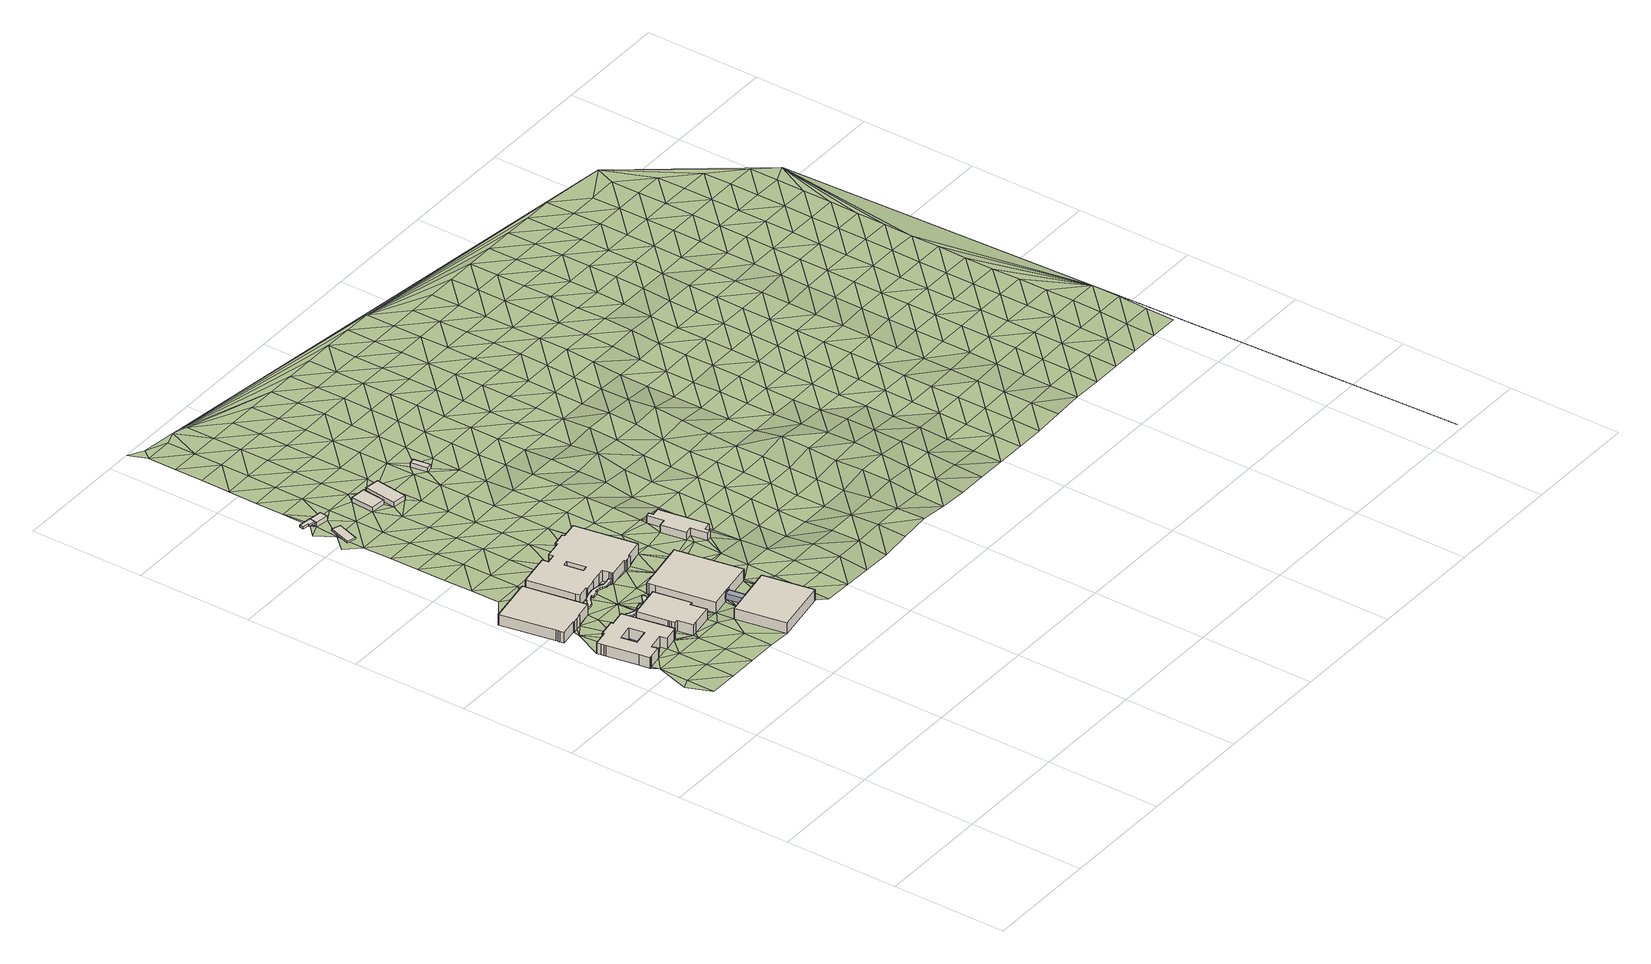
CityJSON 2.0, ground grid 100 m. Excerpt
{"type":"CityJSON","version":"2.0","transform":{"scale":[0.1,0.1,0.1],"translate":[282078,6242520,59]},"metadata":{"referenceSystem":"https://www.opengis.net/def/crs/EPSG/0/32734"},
"CityObjects":{
"building1":{"type":"Building","attributes":{"osm_building":"university","osm_building:levels":"3","osm_type":"multipolygon","osm_address":"Electrical Engineering Bellville Cape Town","plus_code":"4FRW3J9V+45C","ground_height":63.28,"building_height":9.7,"roof_height":72.98},"geometry":[{"type":"Solid","lod":"1","boundaries":[[[[0,1,2,3]],[[1,4,5,2]],[[4,6,7,5]],[[6,8,9,7]],[[8,10,11,9]],[[10,12,13,11]],[[12,14,15,13]],[[14,16,17,15]],[[16,18,19,17]],[[18,20,21,19]],[[20,22,23,21]],[[22,24,25,23]],[[24,26,27,25]],[[26,28,29,27]],[[28,30,31,29]],[[30,32,33,31]],[[32,34,35,33]],[[34,36,37,35]],[[36,38,39,37]],[[38,40,41,39]],[[40,42,43,41]],[[42,44,45,43]],[[44,46,47,45]],[[46,48,49,47]],[[48,50,51,49]],[[50,52,53,51]],[[52,54,55,53]],[[54,0,3,55]],[[56,57,58,59]],[[57,60,61,58]],[[60,62,63,61]],[[62,56,59,63]],[[3,2,5,7,9,11,13,15,17,19,21,23,25,27,29,31,33,35,37,39,41,43,45,47,49,51,53,55],[59,58,61,63]],[[54,52,50,48,46,44,42,40,38,36,34,32,30,28,26,24,22,20,18,16,14,12,10,8,6,4,1,0],[62,60,57,56]]]]}]},
"building2":{"type":"Building","attributes":{"osm_building":"university","osm_building:levels":"3","osm_address":"IT Centre Bellville 7530 Cape Town","plus_code":"4FRW3J9V+C25","ground_height":63.43,"building_height":9.7,"roof_height":73.13},"geometry":[{"type":"Solid","lod":"1","boundaries":[[[[64,65,66,67]],[[65,68,69,66]],[[68,70,71,69]],[[70,72,73,71]],[[72,74,75,73]],[[74,76,77,75]],[[76,78,79,77]],[[78,80,81,79]],[[80,82,83,81]],[[82,84,85,83]],[[84,86,87,85]],[[86,88,89,87]],[[88,90,91,89]],[[90,92,93,91]],[[92,94,95,93]],[[94,96,97,95]],[[96,64,67,97]],[[67,66,69,71,73,75,77,79,81,83,85,87,89,91,93,95,97]],[[96,94,92,90,88,86,84,82,80,78,76,74,72,70,68,65,64]]]]}]},
"building3":{"type":"Building","attributes":{"osm_building":"roof","osm_building:levels":"1","osm_layer":"1","ground_height":63.45,"bottom_roof_height":66.25,"top_roof_height":67.75},"geometry":[{"type":"Solid","lod":"1","boundaries":[[[[98,99,100,101]],[[99,102,103,100]],[[102,104,105,103]],[[104,106,107,105]],[[106,108,109,107]],[[108,98,101,109]],[[101,100,103,105,107,109]],[[108,106,104,102,99,98]]]]}]},
"building4":{"type":"Building","attributes":{"osm_building":"university","osm_building:levels":"3","osm_address":"Electrical Engineering Bellville 7530 Cape Town","plus_code":"4FRW3J9V+47P","ground_height":63.45,"building_height":9.7,"roof_height":73.15},"geometry":[{"type":"Solid","lod":"1","boundaries":[[[[110,111,112,113]],[[111,114,115,112]],[[114,116,117,115]],[[116,118,119,117]],[[118,120,121,119]],[[120,122,123,121]],[[122,124,125,123]],[[124,126,127,125]],[[126,128,129,127]],[[128,130,131,129]],[[130,132,133,131]],[[132,134,135,133]],[[134,136,137,135]],[[136,138,139,137]],[[138,140,141,139]],[[140,110,113,141]],[[113,112,115,117,119,121,123,125,127,129,131,133,135,137,139,141]],[[140,138,136,134,132,130,128,126,124,122,120,118,116,114,111,110]]]]}]},
"building5":{"type":"Building","attributes":{"osm_building":"roof","osm_building:levels":"1","osm_layer":"1","ground_height":63.37,"bottom_roof_height":66.17,"top_roof_height":67.67},"geometry":[{"type":"Solid","lod":"1","boundaries":[[[[142,143,144,145]],[[143,146,147,144]],[[146,148,149,147]],[[148,150,151,149]],[[150,152,153,151]],[[152,154,155,153]],[[154,156,157,155]],[[156,158,159,157]],[[158,160,161,159]],[[160,162,163,161]],[[162,164,165,163]],[[164,166,167,165]],[[166,168,169,167]],[[168,170,171,169]],[[170,172,173,171]],[[172,174,175,173]],[[174,176,177,175]],[[176,178,179,177]],[[178,180,181,179]],[[180,182,183,181]],[[182,184,185,183]],[[184,186,187,185]],[[186,188,189,187]],[[188,190,191,189]],[[190,192,193,191]],[[192,194,195,193]],[[194,196,197,195]],[[196,198,199,197]],[[198,200,201,199]],[[200,202,203,201]],[[202,204,205,203]],[[204,206,207,205]],[[206,208,209,207]],[[208,210,211,209]],[[210,212,213,211]],[[212,214,215,213]],[[214,216,217,215]],[[216,218,219,217]],[[218,220,221,219]],[[220,142,145,221]],[[145,144,147,149,151,153,155,157,159,161,163,165,167,169,171,173,175,177,179,181,183,185,187,189,191,193,195,197,199,201,203,205,207,209,211,213,215,217,219,221]],[[220,218,216,214,212,210,208,206,204,202,200,198,196,194,192,190,188,186,184,182,180,178,176,174,172,170,168,166,164,162,160,158,156,154,152,150,148,146,143,142]]]]}]},
"building6":{"type":"Building","attributes":{"osm_building":"roof","osm_building:levels":"1","osm_layer":"1","ground_height":63.61,"bottom_roof_height":66.41,"top_roof_height":67.91},"geometry":[{"type":"Solid","lod":"1","boundaries":[[[[222,223,224,225]],[[223,226,227,224]],[[226,228,229,227]],[[228,230,231,229]],[[230,232,233,231]],[[232,234,235,233]],[[234,236,237,235]],[[236,238,239,237]],[[238,240,241,239]],[[240,242,243,241]],[[242,244,245,243]],[[244,246,247,245]],[[246,248,249,247]],[[248,250,251,249]],[[250,252,253,251]],[[252,254,255,253]],[[254,256,257,255]],[[256,258,259,257]],[[258,260,261,259]],[[260,262,263,261]],[[262,264,265,263]],[[264,266,267,265]],[[266,268,269,267]],[[268,270,271,269]],[[270,272,273,271]],[[272,274,275,273]],[[274,276,277,275]],[[276,278,279,277]],[[278,280,281,279]],[[280,282,283,281]],[[282,284,285,283]],[[284,286,287,285]],[[286,288,289,287]],[[288,290,291,289]],[[290,292,293,291]],[[292,294,295,293]],[[294,222,225,295]],[[225,224,227,229,231,233,235,237,239,241,243,245,247,249,251,253,255,257,259,261,263,265,267,269,271,273,275,277,279,281,283,285,287,289,291,293,295]],[[294,292,290,288,286,284,282,280,278,276,274,272,270,268,266,264,262,260,258,256,254,252,250,248,246,244,242,240,238,236,234,232,230,228,226,223,222]]]]}]},
"building7":{"type":"Building","attributes":{"osm_building":"roof","osm_building:levels":"1","osm_layer":"1","ground_height":61.99,"bottom_roof_height":64.79,"top_roof_height":66.29},"geometry":[{"type":"Solid","lod":"1","boundaries":[[[[296,297,298,299]],[[297,300,301,298]],[[300,302,303,301]],[[302,296,299,303]],[[299,298,301,303]],[[302,300,297,296]]]]}]},
"building8":{"type":"Building","attributes":{"osm_building":"roof","osm_building:levels":"1","osm_layer":"1","ground_height":62.11,"bottom_roof_height":64.91,"top_roof_height":66.41},"geometry":[{"type":"Solid","lod":"1","boundaries":[[[[304,305,306,307]],[[305,308,309,306]],[[308,310,311,309]],[[310,312,313,311]],[[312,314,315,313]],[[314,304,307,315]],[[307,306,309,311,313,315]],[[314,312,310,308,305,304]]]]}]},
"bridge1":{"type":"Bridge","attributes":{"osm_building":"bridge","osm_building:levels":"3","osm_building:min_level":"1","osm_layer":"1","osm_min_height":"3.3","ground_height":63.43,"min_height":66.73,"building_height":8.4,"max_height":71.83},"geometry":[{"type":"Solid","lod":"1","boundaries":[[[[316,317,318,319]],[[317,320,321,318]],[[320,322,323,321]],[[322,324,325,323]],[[324,326,327,325]],[[326,316,319,327]],[[319,318,321,323,325,327]],[[326,324,322,320,317,316]]]]}]},
"building9":{"type":"Building","attributes":{"osm_building":"garage","osm_building:levels":"1","plus_code":"4FRW3JCV+54C","ground_height":62.11,"building_height":4.1,"roof_height":66.21},"geometry":[{"type":"Solid","lod":"1","boundaries":[[[[328,329,330,331]],[[329,332,333,330]],[[332,334,335,333]],[[334,336,337,335]],[[336,328,331,337]],[[331,330,333,335,337]],[[336,334,332,329,328]]]]}]},
"building10":{"type":"Building","attributes":{"osm_building":"university","osm_building:levels":"3","osm_type":"multipolygon","osm_address":"Civil Engineering and Geomatics Bellville 7530 Cape Town","plus_code":"4FRW3J9V+CCM","ground_height":63.75,"building_height":9.7,"roof_height":73.45},"geometry":[{"type":"Solid","lod":"1","boundaries":[[[[338,339,340,341]],[[339,342,343,340]],[[342,344,345,343]],[[344,346,347,345]],[[346,348,349,347]],[[348,350,351,349]],[[350,352,353,351]],[[352,354,355,353]],[[354,356,357,355]],[[356,358,359,357]],[[358,360,361,359]],[[360,362,363,361]],[[362,364,365,363]],[[364,366,367,365]],[[366,368,369,367]],[[368,370,371,369]],[[370,372,373,371]],[[372,374,375,373]],[[374,376,377,375]],[[376,378,379,377]],[[378,380,381,379]],[[380,382,383,381]],[[382,384,385,383]],[[384,386,387,385]],[[386,388,389,387]],[[388,390,391,389]],[[390,392,393,391]],[[392,394,395,393]],[[394,396,397,395]],[[396,398,399,397]],[[398,400,401,399]],[[400,338,341,401]],[[402,403,404,405]],[[403,406,407,404]],[[406,408,409,407]],[[408,402,405,409]],[[341,340,343,345,347,349,351,353,355,357,359,361,363,365,367,369,371,373,375,377,379,381,383,385,387,389,391,393,395,397,399,401],[405,404,407,409]],[[400,398,396,394,392,390,388,386,384,382,380,378,376,374,372,370,368,366,364,362,360,358,356,354,352,350,348,346,344,342,339,338],[408,406,403,402]]]]}]},
"building11":{"type":"Building","attributes":{"osm_building":"university","osm_building:levels":"3","osm_address":"Electrical, Electronic and Computer Engineering (Block B) Bellville 7530 Cape Town","plus_code":"4FRW3J8V+WG3","ground_height":63.09,"building_height":9.7,"roof_height":72.79},"geometry":[{"type":"Solid","lod":"1","boundaries":[[[[410,411,412,413]],[[411,414,415,412]],[[414,416,417,415]],[[416,418,419,417]],[[418,420,421,419]],[[420,422,423,421]],[[422,424,425,423]],[[424,426,427,425]],[[426,410,413,427]],[[413,412,415,417,419,421,423,425,427]],[[426,424,422,420,418,416,414,411,410]]]]}]},
"building12":{"type":"Building","attributes":{"osm_building":"university","osm_building:levels":"3","osm_address":"Electrical, Electronic and Computer Engineering (Block A) Bellville 7530 Cape Town","plus_code":"4FRW3J9V+4F8","ground_height":64.08,"building_height":9.7,"roof_height":73.78},"geometry":[{"type":"Solid","lod":"1","boundaries":[[[[428,429,430,431]],[[429,432,433,430]],[[432,434,435,433]],[[434,436,437,435]],[[436,438,439,437]],[[438,440,441,439]],[[440,442,443,441]],[[442,444,445,443]],[[444,446,447,445]],[[446,448,449,447]],[[448,450,451,449]],[[450,452,453,451]],[[452,454,455,453]],[[454,456,457,455]],[[456,428,431,457]],[[431,430,433,435,437,439,441,443,445,447,449,451,453,455,457]],[[456,454,452,450,448,446,444,442,440,438,436,434,432,429,428]]]]}]},
"building13":{"type":"Building","attributes":{"osm_building":"greenhouse","osm_building:levels":"1","osm_address":"G - Horticulture Research 2 Bellville 7530 Cape Town","plus_code":"4FRW3JCV+474","ground_height":62.23,"building_height":4.1,"roof_height":66.33},"geometry":[{"type":"Solid","lod":"1","boundaries":[[[[458,459,460,461]],[[459,462,463,460]],[[462,464,465,463]],[[464,458,461,465]],[[461,460,463,465]],[[464,462,459,458]]]]}]},
"building14":{"type":"Building","attributes":{"osm_building":"greenhouse","osm_building:levels":"1","osm_address":"H - Horticulture Research 1 Bellville 7530 Cape Town","plus_code":"4FRW3JCV+38Q","ground_height":62.29,"building_height":4.1,"roof_height":66.39},"geometry":[{"type":"Solid","lod":"1","boundaries":[[[[466,467,468,469]],[[467,470,471,468]],[[470,472,473,471]],[[472,466,469,473]],[[469,468,471,473]],[[472,470,467,466]]]]}]},
"building15":{"type":"Building","attributes":{"osm_building":"grandstand","osm_building:levels":"2","osm_name":"CPUT Athletics Stadium","osm_address":"Bellville 7530 Cape Town","plus_code":"4FRW3J9V+8PF","ground_height":63.76,"building_height":6.9,"roof_height":70.66},"geometry":[{"type":"Solid","lod":"1","boundaries":[[[[474,475,476,477]],[[475,478,479,476]],[[478,480,481,479]],[[480,482,483,481]],[[482,484,485,483]],[[484,486,487,485]],[[486,488,489,487]],[[488,490,491,489]],[[490,492,493,491]],[[492,494,495,493]],[[494,496,497,495]],[[496,474,477,497]],[[477,476,479,481,483,485,487,489,491,493,495,497]],[[496,494,492,490,488,486,484,482,480,478,475,474]]]]}]},
"building16":{"type":"Building","attributes":{"osm_building":"service","osm_building:levels":"1","plus_code":"4FRW3JCV+3GG","ground_height":62.6,"building_height":4.1,"roof_height":66.7},"geometry":[{"type":"Solid","lod":"1","boundaries":[[[[498,499,500,501]],[[499,502,503,500]],[[502,504,505,503]],[[504,498,501,505]],[[501,500,503,505]],[[504,502,499,498]]]]}]},
"terrain1":{"type":"TINRelief","geometry":[{"type":"CompositeSurface","lod":"1","boundaries":[[[506,507,508]],[[507,509,508]],[[506,510,507]],[[48,509,50]],[[50,509,52]],[[511,509,507]],[[52,509,54]],[[507,510,511]],[[54,509,512]],[[38,36,34]],[[509,511,512]],[[38,34,513]],[[1,514,54]],[[511,510,515]],[[56,62,516]],[[4,54,512]],[[34,32,513]],[[54,4,1]],[[516,62,60]],[[82,80,513]],[[513,32,30]],[[512,511,517]],[[84,82,513]],[[30,84,513]],[[6,4,512]],[[511,515,517]],[[518,6,512]],[[28,26,30]],[[519,84,30]],[[520,68,65]],[[518,512,517]],[[88,86,84]],[[30,26,519]],[[518,8,6]],[[519,88,84]],[[521,10,8]],[[12,10,126]],[[12,126,14]],[[517,515,522]],[[124,16,14]],[[122,18,16]],[[521,8,518]],[[126,124,14]],[[10,521,126]],[[16,124,122]],[[122,120,18]],[[523,20,18]],[[523,18,120]],[[22,20,523]],[[24,22,523]],[[523,26,24]],[[126,521,128]],[[132,521,518]],[[524,518,517]],[[90,88,352]],[[92,90,352]],[[352,94,92]],[[352,96,94]],[[64,96,525]],[[526,520,527]],[[525,96,352]],[[26,528,519]],[[26,523,116]],[[522,524,517]],[[527,520,65]],[[88,519,528]],[[525,529,64]],[[352,530,525]],[[529,525,530]],[[531,132,518]],[[88,356,352]],[[65,64,527]],[[116,528,26]],[[64,529,348]],[[348,529,530]],[[524,531,518]],[[88,528,356]],[[527,64,348]],[[532,526,533]],[[534,526,527]],[[356,354,352]],[[522,422,524]],[[531,134,132]],[[116,114,528]],[[533,535,532]],[[528,114,111]],[[533,526,534]],[[356,528,358]],[[420,531,524]],[[528,111,110]],[[524,422,420]],[[536,527,348]],[[537,138,136]],[[538,539,535]],[[531,438,134]],[[134,438,136]],[[136,438,537]],[[536,534,527]],[[531,420,438]],[[535,533,538]],[[537,540,110]],[[541,542,543]],[[537,438,540]],[[528,110,432]],[[372,358,528]],[[362,360,358]],[[544,110,540]],[[438,544,540]],[[541,539,545]],[[536,348,346]],[[528,432,546]],[[544,436,110]],[[372,528,546]],[[436,544,438]],[[545,539,538]],[[547,438,420]],[[434,110,436]],[[434,432,110]],[[358,372,362]],[[533,534,548]],[[542,334,549]],[[550,534,536]],[[334,551,549]],[[547,420,418]],[[362,372,370]],[[362,370,368]],[[533,548,538]],[[547,440,438]],[[366,362,368]],[[552,542,541]],[[362,366,364]],[[548,534,550]],[[545,553,541]],[[406,403,408]],[[344,342,346]],[[403,402,408]],[[551,334,332]],[[346,400,536]],[[329,551,332]],[[336,334,542]],[[346,342,339]],[[550,536,400]],[[416,547,418]],[[551,329,554]],[[339,400,346]],[[541,553,552]],[[429,546,432]],[[547,442,440]],[[547,416,414]],[[538,555,545]],[[546,376,372]],[[339,338,400]],[[547,444,442]],[[547,414,444]],[[542,552,336]],[[328,554,329]],[[555,538,548]],[[374,372,376]],[[556,553,545]],[[557,546,429]],[[400,558,550]],[[557,376,546]],[[444,414,559]],[[548,550,558]],[[545,555,556]],[[336,560,328]],[[552,560,336]],[[400,561,562]],[[396,400,562]],[[554,328,563]],[[564,554,563]],[[553,459,552]],[[558,400,396]],[[376,557,565]],[[555,548,566]],[[559,414,411]],[[561,396,562]],[[328,560,563]],[[553,556,567]],[[565,557,380]],[[444,559,446]],[[568,564,569]],[[553,567,459]],[[558,566,548]],[[458,560,552]],[[564,563,569]],[[429,570,557]],[[558,396,571]],[[556,555,572]],[[552,459,458]],[[557,573,380]],[[573,382,380]],[[411,446,559]],[[566,572,555]],[[560,574,563]],[[575,576,568]],[[411,410,446]],[[569,577,568]],[[448,446,410]],[[410,426,578]],[[579,578,426]],[[472,459,567]],[[567,556,580]],[[573,557,570]],[[458,574,560]],[[571,581,558]],[[581,566,558]],[[576,575,582]],[[571,392,390]],[[572,580,556]],[[568,577,575]],[[472,462,459]],[[410,583,448]],[[563,584,569]],[[578,583,410]],[[585,472,567]],[[456,454,586]],[[584,563,574]],[[573,570,586]],[[587,588,448]],[[586,570,456]],[[571,390,581]],[[589,590,591]],[[578,579,592]],[[593,572,566]],[[594,589,582]],[[458,464,574]],[[580,595,567]],[[596,386,573]],[[472,597,462]],[[587,448,583]],[[596,573,586]],[[585,567,595]],[[452,588,598]],[[599,577,569]],[[566,581,593]],[[598,454,452]],[[582,575,594]],[[581,390,388]],[[462,597,464]],[[388,386,600]],[[574,464,597]],[[569,584,599]],[[583,578,601]],[[596,600,386]],[[602,586,454]],[[588,587,598]],[[590,589,603]],[[580,572,604]],[[592,601,578]],[[572,593,605]],[[603,589,594]],[[484,596,586]],[[606,584,574]],[[574,597,606]],[[575,577,607]],[[595,608,585]],[[577,599,609]],[[610,581,388]],[[598,602,454]],[[587,583,611]],[[388,600,612]],[[572,605,604]],[[585,608,467]],[[593,581,610]],[[613,595,580]],[[575,607,594]],[[601,611,583]],[[602,484,586]],[[577,609,607]],[[600,596,482]],[[597,467,606]],[[610,388,612]],[[599,584,614]],[[603,615,590]],[[482,596,484]],[[580,604,613]],[[606,614,584]],[[594,615,603]],[[598,587,616]],[[617,605,593]],[[608,595,618]],[[611,619,587]],[[598,488,602]],[[601,592,620]],[[621,612,600]],[[622,609,599]],[[610,617,593]],[[467,608,618]],[[623,594,607]],[[482,478,600]],[[488,598,490]],[[484,602,624]],[[623,615,594]],[[587,619,616]],[[602,488,624]],[[618,595,613]],[[614,622,599]],[[601,620,611]],[[600,478,621]],[[592,625,620]],[[616,490,598]],[[626,606,467]],[[605,627,604]],[[607,609,628]],[[480,478,482]],[[617,629,605]],[[612,630,610]],[[612,621,631]],[[622,628,609]],[[494,492,490]],[[467,618,626]],[[632,619,611]],[[613,604,627]],[[614,606,633]],[[634,615,623]],[[605,629,627]],[[478,475,621]],[[616,494,490]],[[615,634,635]],[[610,630,617]],[[636,623,607]],[[611,620,632]],[[630,612,631]],[[618,613,498]],[[621,475,496]],[[475,474,496]],[[606,626,633]],[[628,636,607]],[[494,616,637]],[[638,622,614]],[[618,498,504]],[[626,618,504]],[[616,619,639]],[[640,498,613]],[[641,629,617]],[[634,623,642]],[[619,632,643]],[[627,640,613]],[[644,496,494]],[[637,644,494]],[[645,620,625]],[[631,621,646]],[[622,638,628]],[[496,646,621]],[[617,630,641]],[[614,633,638]],[[636,642,623]],[[626,504,502]],[[619,643,639]],[[498,640,499]],[[620,645,632]],[[647,637,616]],[[625,648,645]],[[646,496,644]],[[631,649,630]],[[627,629,650]],[[651,636,628]],[[629,641,652]],[[653,502,499]],[[626,502,654]],[[640,653,499]],[[639,647,616]],[[649,631,646]],[[651,628,638]],[[643,632,655]],[[656,644,637]],[[626,657,633]],[[629,652,650]],[[642,658,634]],[[630,659,641]],[[660,640,627]],[[661,642,636]],[[645,655,632]],[[653,654,502]],[[635,634,662]],[[633,657,638]],[[637,647,656]],[[649,659,630]],[[626,654,657]],[[661,636,651]],[[663,646,644]],[[627,650,660]],[[643,664,639]],[[652,641,665]],[[640,666,653]],[[655,667,643]],[[648,668,645]],[[646,663,649]],[[663,644,656]],[[665,641,659]],[[642,661,658]],[[669,651,638]],[[643,667,664]],[[666,640,660]],[[657,670,638]],[[671,647,639]],[[653,672,654]],[[648,673,668]],[[658,662,634]],[[674,655,645]],[[650,652,675]],[[661,651,669]],[[676,652,665]],[[669,638,670]],[[659,649,677]],[[664,671,639]],[[649,663,678]],[[653,666,672]],[[655,674,667]],[[679,656,647]],[[657,654,680]],[[645,668,674]],[[652,676,675]],[[681,660,650]],[[682,658,661]],[[649,678,677]],[[683,665,659]],[[647,671,679]],[[654,672,680]],[[661,669,682]],[[667,684,664]],[[663,656,685]],[[686,670,657]],[[650,675,681]],[[662,687,635]],[[668,673,688]],[[665,683,676]],[[660,689,666]],[[684,667,674]],[[659,677,683]],[[685,678,663]],[[685,656,679]],[[657,680,686]],[[682,662,658]],[[672,666,689]],[[669,670,690]],[[689,660,681]],[[674,668,691]],[[671,664,692]],[[676,693,675]],[[684,694,664]],[[690,682,669]],[[668,688,691]],[[683,693,676]],[[690,670,686]],[[671,692,679]],[[677,678,695]],[[692,664,694]],[[696,678,685]],[[675,697,681]],[[680,672,698]],[[687,699,635]],[[672,689,700]],[[701,684,674]],[[677,695,683]],[[702,662,682]],[[691,703,674]],[[678,696,695]],[[697,675,693]],[[672,700,698]],[[702,682,690]],[[679,704,685]],[[681,705,689]],[[706,686,680]],[[701,674,703]],[[692,707,679]],[[691,688,708]],[[709,694,684]],[[705,681,697]],[[710,693,683]],[[704,679,707]],[[683,695,711]],[[680,698,706]],[[662,702,687]],[[712,696,685]],[[700,689,713]],[[714,690,686]],[[684,701,709]],[[715,692,694]],[[699,716,635]],[[710,683,711]],[[713,689,705]],[[691,717,703]],[[718,697,693]],[[702,690,714]],[[719,691,708]],[[685,704,712]],[[714,686,706]],[[720,695,696]],[[715,694,709]],[[721,707,692]],[[697,718,705]],[[722,698,700]],[[691,719,717]],[[693,710,718]],[[723,700,713]],[[724,701,703]],[[720,711,695]],[[725,687,702]],[[696,712,720]],[[698,722,706]],[[692,715,721]],[[700,723,722]],[[702,714,725]],[[707,726,704]],[[727,713,705]],[[724,703,717]],[[716,728,635]],[[729,709,701]],[[727,705,718]],[[730,719,708]],[[704,726,712]],[[710,711,731]],[[706,732,714]],[[726,707,721]],[[733,711,720]],[[725,699,687]],[[701,724,729]],[[732,706,722]],[[734,715,709]],[[710,731,718]],[[735,723,713]],[[708,736,730]],[[731,711,733]],[[713,727,737]],[[719,738,717]],[[720,712,739]],[[740,725,714]],[[734,709,729]],[[726,739,712]],[[713,737,735]],[[740,714,732]],[[741,721,715]],[[723,742,722]],[[719,730,738]],[[728,743,635]],[[724,717,744]],[[727,718,745]],[[731,746,718]],[[726,721,741]],[[747,733,720]],[[725,716,699]],[[715,734,741]],[[720,739,748]],[[723,735,742]],[[740,749,725]],[[724,744,729]],[[737,727,745]],[[750,732,722]],[[744,717,738]],[[745,718,746]],[[736,751,730]],[[720,748,747]],[[725,749,716]],[[739,726,752]],[[753,731,733]],[[732,750,740]],[[722,742,750]],[[729,754,734]],[[737,755,735]],[[741,752,726]],[[754,729,744]],[[747,753,733]],[[745,755,737]],[[738,730,756]],[[757,748,739]],[[758,746,731]],[[749,740,759]],[[751,760,730]],[[734,761,741]],[[742,735,762]],[[752,757,739]],[[759,740,750]],[[730,760,756]],[[761,734,754]],[[731,753,758]],[[735,755,762]],[[763,744,738]],[[747,748,764]],[[765,745,746]],[[716,749,766]],[[752,741,767]],[[750,742,768]],[[757,764,748]],[[749,759,766]],[[763,738,756]],[[741,761,767]],[[765,746,758]],[[742,762,768]],[[751,769,760]],[[744,770,754]],[[771,755,745]],[[772,757,752]],[[773,753,747]],[[764,774,747]],[[716,766,728]],[[759,750,775]],[[744,763,770]],[[772,752,767]],[[745,765,771]],[[768,776,750]],[[777,756,760]],[[761,754,778]],[[762,755,779]],[[773,747,774]],[[780,758,753]],[[759,775,766]],[[760,769,777]],[[775,750,776]],[[781,764,757]],[[779,768,762]],[[754,770,778]],[[782,757,772]],[[779,755,771]],[[783,767,761]],[[753,773,780]],[[763,756,784]],[[785,765,758]],[[786,728,766]],[[787,756,777]],[[757,782,781]],[[788,774,764]],[[789,776,768]],[[761,778,783]],[[786,766,775]],[[770,763,784]],[[790,772,767]],[[784,756,787]],[[785,758,780]],[[789,768,779]],[[791,771,765]],[[764,781,788]],[[777,769,792]],[[773,774,793]],[[783,790,767]],[[786,743,728]],[[794,782,772]],[[795,775,776]],[[765,785,791]],[[776,789,796]],[[777,792,787]],[[778,770,797]],[[773,793,780]],[[798,779,771]],[[769,799,792]],[[770,784,800]],[[793,774,788]],[[775,795,786]],[[772,790,794]],[[795,776,796]],[[778,797,783]],[[801,781,782]],[[789,779,798]],[[770,800,797]],[[635,743,802]],[[798,771,791]],[[780,803,785]],[[784,787,804]],[[743,786,805]],[[792,806,787]],[[782,794,801]],[[803,780,793]],[[807,788,781]],[[808,796,789]],[[786,795,805]],[[804,800,784]],[[790,783,809]],[[785,810,791]],[[804,787,806]],[[797,811,783]],[[798,808,789]],[[781,801,807]],[[810,785,803]],[[812,792,799]],[[790,809,794]],[[813,793,788]],[[796,814,795]],[[809,783,811]],[[791,815,798]],[[808,814,796]],[[816,797,800]],[[817,812,799]],[[818,800,804]],[[813,788,807]],[[815,791,810]],[[743,805,819]],[[820,806,792]],[[793,821,803]],[[805,795,822]],[[816,811,797]],[[801,794,823]],[[824,808,798]],[[800,818,816]],[[809,825,794]],[[814,822,795]],[[792,812,820]],[[793,813,821]],[[824,798,815]],[[826,804,806]],[[801,823,807]],[[827,810,803]],[[794,825,823]],[[822,819,805]],[[828,809,811]],[[810,827,815]],[[808,829,814]],[[826,806,820]],[[830,811,816]],[[803,821,827]],[[808,824,831]],[[832,818,804]],[[819,833,743]],[[834,812,817]],[[813,807,835]],[[828,811,830]],[[823,836,807]],[[808,831,829]],[[837,825,809]],[[838,824,815]],[[822,814,839]],[[804,826,832]],[[818,840,816]],[[821,813,835]],[[834,817,841]],[[835,807,836]],[[815,827,838]],[[842,820,812]],[[809,828,837]],[[814,829,839]],[[843,823,825]],[[833,819,822]],[[818,832,840]],[[844,830,816]],[[824,845,831]],[[812,834,842]],[[824,838,846]],[[847,826,820]],[[827,821,848]],[[833,849,743]],[[825,837,843]],[[821,835,850]],[[822,839,833]],[[851,836,823]],[[829,831,845]],[[816,840,844]],[[824,846,845]],[[826,847,832]],[[852,828,830]],[[827,848,838]],[[847,820,842]],[[821,850,848]],[[841,853,834]],[[823,843,851]],[[835,836,854]],[[844,852,830]],[[832,855,840]],[[856,837,828]],[[846,838,857]],[[839,829,858]],[[829,845,859]],[[834,860,842]],[[854,850,835]],[[847,855,832]],[[854,836,851]],[[848,857,838]],[[849,861,743]],[[853,860,834]],[[828,852,856]],[[829,859,858]],[[844,840,862]],[[863,843,837]],[[864,845,846]],[[849,833,839]],[[840,855,862]],[[846,857,864]],[[847,842,865]],[[866,848,850]],[[860,867,842]],[[837,856,863]],[[868,850,854]],[[839,858,849]],[[869,851,843]],[[859,845,870]],[[635,802,871]],[[847,865,855]],[[852,844,872]],[[865,842,867]],[[862,873,844]],[[850,868,866]],[[870,845,864]],[[874,857,848]],[[843,863,869]],[[861,875,743]],[[876,860,853]],[[852,872,856]],[[877,854,851]],[[878,858,859]],[[872,844,873]],[[879,862,855]],[[848,866,874]],[[878,859,870]],[[880,864,857]],[[853,881,876]],[[879,855,865]],[[877,851,869]],[[882,867,860]],[[856,883,863]],[[884,868,854]],[[858,885,849]],[[872,883,856]],[[880,857,874]],[[878,885,858]],[[886,873,862]],[[887,870,864]],[[860,876,882]],[[888,862,879]],[[854,877,884]],[[889,865,867]],[[863,890,869]],[[891,866,868]],[[875,892,743]],[[862,888,886]],[[883,890,863]],[[864,880,887]],[[885,861,849]],[[893,872,873]],[[894,878,870]],[[889,867,882]],[[868,884,891]],[[865,895,879]],[[896,874,866]],[[897,876,881]],[[898,877,869]],[[878,894,885]],[[893,873,886]],[[890,899,869]],[[894,870,887]],[[900,883,872]],[[865,889,895]],[[866,891,896]],[[901,888,879]],[[877,898,884]],[[902,880,874]],[[881,903,897]],[[898,869,899]],[[892,802,743]],[[904,882,876]],[[905,861,885]],[[872,893,900]],[[906,890,883]],[[880,902,887]],[[879,895,901]],[[896,902,874]],[[885,894,905]],[[907,886,888]],[[884,908,891]],[[876,897,904]],[[889,882,909]],[[883,900,906]],[[908,884,898]],[[910,899,890]],[[887,911,894]],[[888,901,907]],[[861,905,875]],[[895,889,909]],[[912,893,886]],[[896,891,913]],[[909,882,904]],[[902,911,887]],[[890,906,910]],[[908,913,891]],[[897,903,914]],[[898,899,915]],[[905,894,916]],[[912,886,907]],[[917,900,893]],[[911,916,894]],[[897,914,904]],[[901,895,918]],[[915,908,898]],[[902,896,919]],[[903,920,914]],[[895,909,921]],[[915,899,910]],[[913,922,896]],[[923,875,905]],[[893,912,917]],[[901,918,907]],[[924,906,900]],[[919,911,902]],[[895,921,918]],[[896,922,919]],[[916,923,905]],[[925,913,908]],[[909,904,926]],[[914,927,904]],[[900,917,924]],[[925,908,915]],[[928,910,906]],[[923,892,875]],[[926,921,909]],[[912,907,929]],[[930,922,913]],[[931,916,911]],[[926,904,927]],[[918,932,907]],[[933,911,919]],[[906,924,928]],[[930,913,925]],[[934,914,920]],[[912,929,917]],[[935,915,910]],[[916,931,923]],[[929,907,932]],[[911,933,931]],[[936,918,921]],[[937,919,922]],[[920,938,934]],[[939,921,926]],[[935,910,928]],[[940,922,930]],[[941,927,914]],[[942,925,915]],[[943,892,923]],[[924,917,944]],[[921,939,936]],[[929,945,917]],[[922,940,937]],[[923,931,943]],[[946,932,918]],[[947,933,919]],[[914,934,941]],[[942,915,935]],[[948,926,927]],[[924,944,928]],[[949,930,925]],[[917,945,944]],[[918,936,946]],[[919,937,947]],[[892,943,802]],[[950,929,932]],[[931,933,951]],[[948,927,941]],[[942,949,925]],[[952,939,926]],[[953,940,930]],[[954,934,938]],[[935,928,955]],[[931,951,943]],[[950,932,946]],[[944,956,928]],[[933,947,951]],[[957,945,929]],[[926,948,952]],[[930,949,953]],[[958,936,939]],[[935,955,942]],[[959,937,940]],[[938,960,954]],[[955,928,956]],[[961,941,934]],[[802,943,962]],[[929,950,957]],[[963,944,945]],[[937,959,947]],[[939,952,958]],[[959,940,953]],[[951,962,943]],[[964,946,936]],[[934,954,961]],[[965,948,941]],[[966,949,942]],[[945,957,963]],[[955,967,942]],[[968,956,944]],[[936,958,964]],[[948,965,952]],[[969,950,946]],[[949,966,953]],[[970,951,947]],[[965,941,961]],[[966,942,967]],[[959,971,947]],[[944,963,968]],[[965,958,952]],[[972,955,956]],[[969,946,964]],[[947,971,970]],[[973,957,950]],[[974,962,951]],[[962,871,802]],[[965,975,976]],[[958,965,964]],[[959,953,977]],[[972,956,968]],[[966,978,953]],[[979,967,955]],[[950,969,973]],[[951,970,974]],[[965,969,964]],[[980,963,957]],[[977,971,959]],[[953,978,977]],[[955,972,979]],[[969,965,973]],[[966,967,981]],[[957,973,980]],[[982,968,963]],[[962,974,871]],[[973,965,980]],[[981,978,966]],[[983,970,971]],[[981,967,979]],[[984,971,977]],[[963,980,982]],[[985,972,968]],[[970,983,974]],[[971,984,983]],[[986,977,978]],[[985,968,982]],[[987,978,981]],[[871,974,983]],[[988,979,972]],[[978,987,986]],[[989,984,977]],[[972,985,988]],[[990,981,979]],[[980,965,976]],[[984,989,983]],[[983,989,871]],[[977,986,989]],[[990,979,988]],[[991,987,981]],[[982,980,976]],[[991,981,990]],[[992,871,989]],[[992,986,987]],[[985,982,976]],[[986,992,989]],[[985,976,988]],[[992,987,991]],[[992,976,871]],[[990,988,976]],[[976,991,990]],[[992,991,976]]]}]}
},
"vertices":[
[334,3208,43],[475,3234,43],[475,3234,140],[334,3208,140],[486,3175,43],[486,3175,140],[605,3196,43],[605,3196,140],[618,3198,43],[618,3198,140],[630,3201,43],[630,3201,140],[626,3224,43],[626,3224,140],[619,3265,43],[619,3265,140],[616,3281,43],[616,3281,140],[614,3297,43],[614,3297,140],[558,3610,43],[558,3610,140],[555,3627,43],[555,3627,140],[552,3642,43],[552,3642,140],[551,3648,43],[551,3648,140],[415,3624,43],[415,3624,140],[412,3641,43],[412,3641,140],[341,3629,43],[341,3629,140],[263,3615,43],[263,3615,140],[266,3599,43],[266,3599,140],[131,3576,43],[131,3576,140],[137,3540,43],[137,3540,140],[141,3516,43],[141,3516,140],[144,3498,43],[144,3498,140],[192,3229,43],[192,3229,140],[209,3132,43],[209,3132,140],[219,3134,43],[219,3134,140],[225,3135,43],[225,3135,140],[344,3157,43],[344,3157,140],[295,3465,43],[430,3489,43],[430,3489,140],[295,3465,140],[453,3357,43],[453,3357,140],[318,3333,43],[318,3333,140],
[410,4463,44],[386,4459,44],[386,4459,141],[410,4463,141],[1,4393,44],[1,4393,141],[87,3921,44],[87,3921,141],[89,3906,44],[89,3906,141],[92,3887,44],[92,3887,141],[97,3851,44],[97,3851,141],[250,3876,44],[250,3876,141],[251,3870,44],[251,3870,141],[297,3879,44],[297,3879,141],[347,3887,44],[347,3887,141],[346,3893,44],[346,3893,141],[502,3920,44],[502,3920,141],[501,3926,44],[501,3926,141],[498,3941,44],[498,3941,141],[495,3955,44],[495,3955,141],[495,3959,44],[495,3959,141],
[616,3281,72],[619,3265,72],[619,3265,88],[616,3281,88],[686,3277,72],[686,3277,88],[683,3294,72],[683,3294,88],[680,3309,72],[680,3309,88],[614,3297,72],[614,3297,88],
[922,3617,45],[805,3597,45],[805,3597,142],[922,3617,142],[776,3592,45],[776,3592,142],[749,3587,45],[749,3587,142],[636,3568,45],[636,3568,142],[680,3309,45],[680,3309,142],[683,3294,45],[683,3294,142],[686,3277,45],[686,3277,142],[692,3244,45],[692,3244,142],[720,3249,45],[720,3249,142],[744,3111,45],[744,3111,142],[779,3117,45],[779,3117,142],[974,3150,45],[974,3150,142],[965,3202,45],[965,3202,142],[949,3291,45],[949,3291,142],[978,3296,45],[978,3296,142],
[558,3627,72],[561,3611,72],[561,3611,87],[558,3627,87],[625,3621,72],[625,3621,87],[629,3621,72],[629,3621,87],[639,3614,72],[639,3614,87],[659,3608,72],[659,3608,87],[678,3601,72],[678,3601,87],[701,3595,72],[701,3595,87],[724,3591,72],[724,3591,87],[745,3592,72],[745,3592,87],[776,3598,72],[776,3598,87],[808,3604,72],[808,3604,87],[827,3612,72],[827,3612,87],[847,3620,72],[847,3620,87],[868,3632,72],[868,3632,87],[884,3645,72],[884,3645,87],[900,3660,72],[900,3660,87],[908,3670,72],[908,3670,87],[906,3684,72],[906,3684,87],[903,3703,72],[903,3703,87],[890,3700,72],[890,3700,87],[880,3687,72],[880,3687,87],[867,3677,72],[867,3677,87],[855,3665,72],[855,3665,87],[844,3655,72],[844,3655,87],[832,3648,72],[832,3648,87],[817,3641,72],[817,3641,87],[800,3639,72],[800,3639,87],[799,3652,72],[799,3652,87],[768,3646,72],[768,3646,87],[736,3639,72],[736,3639,87],[739,3626,72],[739,3626,87],[725,3626,72],[725,3626,87],[713,3629,72],[713,3629,87],[694,3630,72],[694,3630,87],[674,3638,72],[674,3638,87],[662,3641,72],[662,3641,87],[645,3649,72],[645,3649,87],[633,3657,72],[633,3657,87],[555,3642,72],[555,3642,87],
[504,3927,74],[582,3941,74],[582,3941,89],[504,3927,89],[602,3962,74],[602,3962,89],[621,3979,74],[621,3979,89],[641,3992,74],[641,3992,89],[664,4003,74],[664,4003,89],[673,4005,74],[673,4005,89],[674,3990,74],[674,3990,89],[738,4002,74],[738,4002,89],[737,4016,74],[737,4016,89],[758,4016,74],[758,4016,89],[786,4012,74],[786,4012,89],[806,4006,74],[806,4006,89],[826,3997,74],[826,3997,89],[840,3987,74],[840,3987,89],[933,4003,74],[933,4003,89],[931,4016,74],[931,4016,89],[928,4031,74],[928,4031,89],[850,4019,74],[850,4019,89],[833,4026,74],[833,4026,89],[811,4034,74],[811,4034,89],[786,4042,74],[786,4042,89],[771,4043,74],[771,4043,89],[751,4047,74],[751,4047,89],[731,4047,74],[731,4047,89],[699,4042,74],[699,4042,89],[671,4037,74],[671,4037,89],[648,4029,74],[648,4029,89],[626,4020,74],[626,4020,89],[612,4009,74],[612,4009,89],[590,3991,74],[590,3991,89],[579,3980,74],[579,3980,89],[567,3969,74],[567,3969,89],[548,3965,74],[548,3965,89],[541,3964,74],[541,3964,89],[498,3956,74],[498,3956,89],[501,3941,74],[501,3941,89],
[194,5934,58],[272,5909,58],[272,5909,73],[194,5934,73],[335,6098,58],[335,6098,73],[257,6124,58],[257,6124,73],
[271,6334,59],[157,6348,59],[157,6348,74],[271,6334,74],[152,6309,59],[152,6309,74],[204,6303,59],[204,6303,74],[202,6291,59],[202,6291,74],[264,6283,59],[264,6283,74],
[1259,3022,77],[1286,3026,77],[1286,3026,128],[1259,3022,128],[1316,3031,77],[1316,3031,128],[1292,3177,77],[1292,3177,128],[1260,3172,77],[1260,3172,128],[1235,3168,77],[1235,3168,128],
[386,6320,31],[271,6334,31],[271,6334,72],[386,6320,72],[264,6283,31],[264,6283,72],[263,6266,31],[263,6266,72],[378,6252,31],[378,6252,72],
[862,4497,48],[834,4493,48],[834,4493,145],[862,4497,145],[802,4487,48],[802,4487,145],[779,4483,48],[779,4483,145],[770,4535,48],[770,4535,145],[484,4487,48],[484,4487,145],[554,4076,48],[554,4076,145],[562,4034,48],[562,4034,145],[661,4050,48],[661,4050,145],[663,4038,48],[663,4038,145],[761,4055,48],[761,4055,145],[760,4061,48],[760,4061,145],[862,4078,48],[862,4078,145],[921,4088,48],[921,4088,145],[931,4032,48],[931,4032,145],[933,4017,48],[933,4017,145],[936,4004,48],[936,4004,145],[937,3997,48],[937,3997,145],[1123,4029,48],[1123,4029,145],[1126,4011,48],[1126,4011,145],[1146,4014,48],[1146,4014,145],[1197,4023,48],[1197,4023,145],[1194,4038,48],[1194,4038,145],[1363,4069,48],[1363,4069,145],[1356,4113,48],[1356,4113,145],[1272,4606,48],[1272,4606,145],[1264,4605,48],[1264,4605,145],[1128,4582,48],[1128,4582,145],[1124,4602,48],[1124,4602,145],[1006,4582,48],[1006,4582,145],[1009,4563,48],[1009,4563,145],[855,4537,48],[855,4537,145],[887,4210,48],[840,4202,48],[840,4202,145],[887,4210,145],[813,4364,48],[813,4364,145],[859,4372,48],[859,4372,145],
[1580,3078,41],[1562,3075,41],[1562,3075,138],[1580,3078,138],[1316,3031,41],[1316,3031,138],[1286,3026,41],[1286,3026,138],[1259,3022,41],[1259,3022,138],[1101,2993,41],[1101,2993,138],[1180,2554,41],[1180,2554,138],[1639,2635,41],[1639,2635,138],[1659,2639,41],[1659,2639,138],
[1454,3800,51],[1190,3753,51],[1190,3753,148],[1454,3800,148],[980,3718,51],[980,3718,148],[983,3698,51],[983,3698,148],[990,3644,51],[990,3644,148],[1076,3139,51],[1076,3139,148],[1235,3168,51],[1235,3168,148],[1260,3172,51],[1260,3172,148],[1292,3177,51],[1292,3177,148],[1537,3220,51],[1537,3220,148],[1556,3224,51],[1556,3224,148],[1500,3537,51],[1500,3537,148],[1491,3588,51],[1491,3588,148],[1467,3725,51],[1467,3725,148],[1457,3778,51],[1457,3778,148],
[682,6239,32],[662,6037,32],[662,6037,73],[682,6239,73],[796,6023,32],[796,6023,73],[816,6226,32],[816,6226,73],
[936,5927,33],[973,6208,33],[973,6208,74],[936,5927,74],[846,6225,33],[846,6225,74],[809,5943,33],[809,5943,74],
[1775,4222,48],[1768,4260,48],[1768,4260,117],[1775,4222,117],[1732,4254,48],[1732,4254,117],[1756,4109,48],[1756,4109,117],[1691,4098,48],[1691,4098,117],[1727,3879,48],[1727,3879,117],[1790,3889,48],[1790,3889,117],[1814,3744,48],[1814,3744,117],[1854,3751,48],[1854,3751,117],[1847,3794,48],[1847,3794,117],[1919,3806,48],[1919,3806,117],[1847,4234,48],[1847,4234,117],
[1325,5994,36],[1376,6002,36],[1376,6002,77],[1325,5994,77],[1353,6148,36],[1353,6148,77],[1302,6140,36],[1302,6140,77],
[245,2568,39],[245,2818,39],[164,2781,36],[245,3067,40],[493,2568,41],[493,2818,41],[493,3067,41],[245,3817,43],[335,3208,43],[742,2568,40],[430,3490,43],[742,2818,42],[742,3067,43],[493,3817,45],[245,4566,45],[744,3110,45],[990,2568,41],[635,3568,45],[990,2818,42],[493,4066,46],[245,4816,43],[493,4566,45],[742,3817,46],[493,4316,46],[554,4077,48],[990,3067,44],[245,5065,41],[493,5065,43],[493,4816,44],[245,5315,38],[742,4566,46],[978,3295,45],[493,5315,40],[245,5565,36],[990,3317,47],[245,5815,32],[245,6064,30],[131,5941,31],[990,3567,48],[493,5565,36],[990,3817,48],[1239,3067,44],[742,5065,43],[150,6221,32],[742,4816,45],[245,6314,31],[493,6064,31],[493,5815,33],[245,6564,31],[742,5315,41],[742,5565,38],[1239,3817,49],[990,4816,46],[1487,3067,46],[493,6314,32],[1010,4563,48],[990,4566,47],[493,6564,31],[245,6813,33],[1145,4014,48],[990,5065,48],[742,5815,35],[245,7063,37],[493,6813,35],[1453,3800,51],[1125,4602,48],[990,5315,45],[1363,4068,48],[742,6314,34],[493,7313,39],[245,7313,37],[493,7063,39],[1736,2818,41],[1736,2568,34],[990,5565,40],[1239,4816,49],[245,7563,38],[1736,3067,43],[742,6564,34],[935,5927,33],[1487,3817,53],[1736,3317,48],[1500,3538,51],[245,7812,37],[309,7893,37],[183,7966,37],[1985,2568,28],[1239,5065,52],[493,7563,39],[990,5815,37],[1487,4066,53],[847,6225,33],[1736,3567,48],[742,6813,36],[1487,4316,53],[1985,2818,35],[1736,3817,47],[493,7812,37],[1239,5565,44],[1239,5315,52],[990,6314,33],[742,7313,40],[990,6064,33],[742,7063,39],[1487,4816,54],[1985,3067,41],[1487,4566,55],[1239,5815,39],[990,6564,32],[615,7853,37],[1985,3567,28],[1487,5065,57],[1239,6064,36],[1985,3317,46],[2233,2818,40],[1736,4316,48],[990,6813,35],[742,7563,38],[1790,3890,48],[2233,2568,17],[1239,6314,35],[1487,5565,40],[990,7063,38],[1487,5315,54],[1736,4816,48],[1736,4566,56],[2233,3067,54],[1239,6564,35],[742,7812,36],[699,7842,36],[990,7313,38],[1985,3817,19],[1239,6813,36],[2233,3567,13],[1487,5815,38],[1736,5065,62],[990,7563,38],[2233,3317,18],[1985,4066,20],[2482,2818,40],[1985,4316,16],[2233,3817,15],[2482,2568,15],[1985,4566,11],[1736,5565,43],[1239,7063,38],[1736,5315,58],[1487,6064,39],[1487,6314,39],[2482,3067,32],[2233,4066,18],[1487,6564,38],[1239,7563,38],[1985,4816,46],[1736,5815,33],[1239,7313,38],[1487,7563,39],[2233,4316,14],[2482,3567,12],[1985,5065,46],[1736,6064,37],[2482,3317,11],[2730,2818,50],[1487,7063,40],[1487,6813,39],[2482,3817,16],[1736,6314,39],[2730,2568,41],[2730,3067,33],[1985,5565,40],[1985,5315,54],[2233,4816,19],[2233,4566,12],[2482,4066,21],[1736,6564,39],[1985,5815,37],[1487,7313,40],[2233,5065,68],[2730,3317,10],[2482,4316,13],[1736,6813,40],[1736,7563,39],[2979,2568,62],[1985,6064,40],[1736,7063,40],[2979,2818,53],[2730,3817,18],[2233,5315,38],[2730,3567,11],[2482,4816,9],[2482,4566,4],[2233,5565,40],[1985,6564,39],[1985,7563,39],[1985,6314,39],[2979,3317,16],[1736,7313,39],[2979,3067,50],[2730,4316,11],[2233,5815,40],[1985,6813,39],[2730,4066,19],[3227,2568,34],[2979,3567,15],[2482,5315,56],[2482,5065,51],[2730,4566,5],[2233,6064,40],[1985,7063,38],[2979,3817,17],[2233,7563,38],[3227,3067,64],[2482,5565,38],[3227,2818,42],[2730,4816,12],[2979,4066,20],[2233,6564,39],[2233,6314,39],[3227,3317,60],[1985,7313,38],[2979,4316,16],[2482,5815,39],[2482,7563,38],[3227,3567,47],[3476,2818,41],[2730,5315,55],[2233,6813,39],[2730,5065,50],[3227,3817,59],[2482,6314,40],[3476,2568,18],[2482,6064,40],[3476,3067,44],[2979,4566,28],[2233,7063,38],[3227,4066,62],[2482,6564,40],[2730,7563,37],[3476,3317,62],[2730,5815,36],[2730,5565,33],[2979,5065,66],[2979,4816,44],[2233,7313,38],[2482,6813,39],[3725,2568,16],[3227,4316,17],[2979,5315,37],[3476,3567,72],[2730,6064,40],[3725,3067,40],[3227,4566,21],[2979,5565,29],[2482,7063,37],[3725,2818,27],[3476,3817,58],[2730,6314,42],[3725,3317,40],[3227,4816,20],[2979,5815,33],[2482,7313,37],[3476,4066,34],[2730,6564,42],[3973,2568,13],[3725,3567,41],[2979,6064,41],[3476,4316,22],[3227,5315,14],[3227,5065,18],[2730,7063,39],[2730,6813,41],[3973,2818,15],[3725,3817,40],[2979,6314,44],[3227,5565,15],[3476,4816,21],[3476,4566,21],[3725,4066,22],[3973,3317,26],[3227,5815,34],[2730,7313,38],[3973,3067,16],[3476,5065,11],[2979,6564,43],[3725,4316,13],[3227,6064,45],[4222,2818,11],[3476,5315,9],[3725,4566,17],[2979,7063,39],[2979,6813,42],[3973,3817,16],[3227,6314,46],[4222,2568,13],[3973,3567,26],[3725,4816,23],[4719,7313,33],[3476,5565,14],[4222,3317,14],[2979,7313,38],[4222,3067,12],[3725,5065,21],[3227,6564,45],[3973,4316,16],[3476,5815,34],[3973,4066,16],[4470,2818,16],[3725,5315,19],[3227,6813,42],[3476,6064,44],[4222,3817,16],[4470,2568,15],[4222,3567,15],[3227,7313,39],[4470,3067,16],[3725,5565,21],[3227,7063,41],[3973,4816,21],[3476,6314,46],[3973,4566,15],[4470,3317,16],[3725,5815,38],[4222,4316,15],[3476,6813,43],[4222,4066,17],[3476,6564,45],[4470,3567,16],[3476,7313,39],[4719,2818,26],[3973,5315,23],[3973,5065,23],[4222,4566,16],[3725,6064,45],[3476,7063,41],[4470,3817,16],[4719,2568,26],[4719,3067,25],[4222,4816,19],[4470,4066,17],[3725,6564,42],[3725,6314,42],[4719,3317,24],[3973,5815,23],[3725,7313,38],[3973,5565,21],[4222,5065,21],[4470,4316,18],[4967,2568,41],[4222,5315,21],[4719,3567,28],[4470,4566,18],[3973,6064,38],[3725,7063,38],[3725,6813,41],[4967,2818,42],[3973,7313,35],[4719,3817,30],[4470,4816,19],[3973,6314,41],[4967,3317,41],[4222,5815,22],[4967,3067,42],[4222,5565,21],[4470,5065,19],[3973,6564,41],[5285,7239,36],[4719,4316,23],[4719,4066,24],[4222,6064,36],[4222,7313,35],[5216,2818,41],[4470,5315,19],[3973,6813,41],[4967,3567,41],[4222,6314,42],[5216,2568,36],[5216,3067,43],[4719,4566,23],[4470,5565,19],[3973,7063,38],[4967,4066,40],[4222,6564,41],[4967,3817,40],[5216,3317,44],[4719,4816,23],[4470,5815,23],[4470,7313,33],[4967,4316,39],[4222,6813,40],[5216,3567,44],[4470,6064,35],[5464,2818,43],[4719,5315,24],[4719,5065,25],[4967,4566,39],[5216,3817,43],[4470,6314,42],[5464,2568,39],[5464,3067,45],[4222,7063,37],[4967,4816,38],[5216,4066,42],[4719,5565,24],[5464,3317,47],[4967,5065,39],[4470,6564,41],[5216,4316,42],[4719,5815,28],[5713,2818,43],[4967,5315,39],[4470,6813,38],[5216,4566,41],[5464,3817,45],[4719,6314,42],[5713,2568,40],[5464,3567,47],[4719,6064,37],[4470,7063,35],[5216,4816,40],[4967,5565,39],[5713,3317,48],[5713,3067,46],[5216,5065,40],[5464,4316,43],[4967,5815,39],[4719,6813,38],[5464,4066,44],[4719,6564,42],[5962,2818,43],[5216,5315,41],[5713,3817,46],[4967,6314,43],[5962,2568,39],[5713,3567,49],[4967,6064,41],[5962,3067,48],[5216,5565,42],[4719,7063,35],[5464,4816,41],[5464,4566,42],[5713,4066,44],[4967,6564,42],[5962,3317,52],[5216,5815,43],[5713,4316,42],[4967,6813,38],[5962,3567,50],[5216,6064,44],[6210,2818,42],[5464,5315,43],[5464,5065,42],[5713,4566,41],[5962,3817,45],[5216,6314,44],[6210,2568,37],[6210,3067,49],[4967,7063,36],[5713,4816,41],[5962,4066,38],[6210,3317,51],[5464,5815,44],[5464,5565,44],[5713,5065,41],[5962,4316,36],[5216,6813,39],[5216,6564,43],[5713,5315,42],[5962,4566,38],[5216,7063,37],[6320,9,61],[6122,6128,37],[5464,6314,44],[5464,6064,44],[5713,5565,42],[5962,4816,34],[5713,5815,42],[5962,5065,38],[5464,6813,37],[5464,6564,41],[5962,5315,38],[5713,6314,40],[5713,6064,41],[5962,5565,39],[5713,6564,38],[5962,5815,40],[5962,6064,39],[5962,6314,38]
]}
